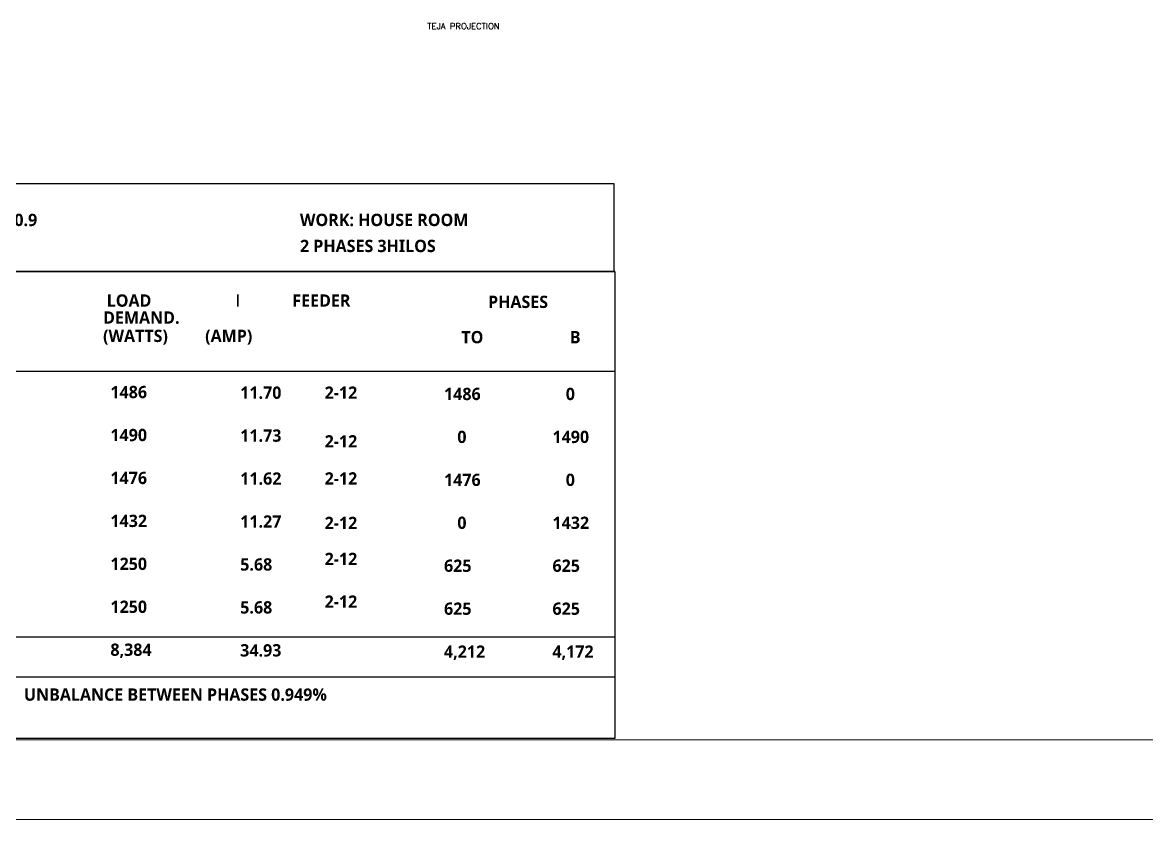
# Model space of a CAD drawing. Extents: x -111 to 1137, y -130 to 54.
# Drawn here: x 565.82 to 578.91, y -95.38 to -86.1 of the extents above; entities that cross this region are included whole.
import ezdxf

# ---------------------------------------------------------------- set-up
doc = ezdxf.new("R2010")
doc.units = 0
doc.layers.get('0').update_dxf_attribs({"lineweight": 0})
doc.layers.add('IL-PLAFOND', color=10, linetype='Continuous')
doc.layers.add('TEXTO', color=164, linetype='Continuous')
doc.layers.add('muro', color=7, linetype='Continuous', lineweight=18)
doc.layers.add('Pluma2', color=2, linetype='Continuous', lineweight=20)
doc.styles.add('COMPLEX', font='complex.shx', dxfattribs={"height": 0.25})

# ---------------------------------------------------------------- blocks, each defined once
blk = doc.blocks.new('cuuad')
at = {"layer": 'Pluma2', "color": 5}
blk.add_line((621.853, -226.774), (709.104, -226.774), dxfattribs=at)

msp = doc.modelspace()

# ---------------------------------------------------------------- linework, layer by layer
at = {"color": 253}
msp.add_lwpolyline([(551.889, -65.006), (597.451, -65.006), (597.451, -95.381), (551.889, -95.381)], close=True, dxfattribs=at)
msp.add_lwpolyline([(551.889, -65.006), (597.451, -65.006), (597.451, -95.381), (551.889, -95.381)], close=True, dxfattribs=at)
at = {"layer": 'IL-PLAFOND', "color": 7, "ltscale": 0.25}
for p, q in [((553.49, -89.001), (572.719, -89.001)), ((553.49, -90.16), (572.719, -90.16)), ((553.49, -93.254), (572.719, -93.254)), ((553.49, -93.721), (572.719, -93.721))]:
    msp.add_line(p, q, dxfattribs=at)
for points in [[(553.49, -89.001), (572.711, -89.001), (572.711, -87.982), (553.49, -87.982)], [(553.49, -89.001), (572.719, -89.001), (572.719, -94.437), (553.49, -94.437)], [(553.49, -89.001), (572.719, -89.001), (572.719, -89.001), (553.49, -89.001)]]:
    msp.add_lwpolyline(points, close=True, dxfattribs=at)

# ---------------------------------------------------------------- block references
at = {"layer": 'muro', "color": 253, "xscale": 0.5054143374475188, "yscale": 0.5054143374475188, "zscale": 0.5054143374475188}
msp.add_blockref('cuuad', (238.194, 20.16), dxfattribs=at)

# ---------------------------------------------------------------- texts
at = {"layer": 'TEXTO', "color": 253, "linetype": 'Continuous', "lineweight": 20, "ltscale": 0.3, "style": 'COMPLEX'}
msp.add_text('TEJA PROJECTION', height=0.07211, dxfattribs=at).set_placement((570.536, -86.181))
at = {"layer": 'TEXTO', "color": 132, "char_height": 0.14327, "attachment_point": 1}
for s, insert, width in [('{\\fSegoe UI Semibold|b0|i0|c0|p34;FC-0.9}', (565.445, -88.329), 3.81958), ('{\\fSegoe UI Semibold|b0|i0|c0|p34;WORK: HOUSE ROOM}', (569.053, -88.329), 3.81958), ('{\\fSegoe UI Semibold|b0|i0|c0|p34;2 PHASES 3HILOS}', (569.053, -88.632), 3.03322), ('{\\fSegoe UI Semibold|b0|i0|c0|p34;LOAD}', (566.802, -89.268), 1.09587), ('{\\fSegoe UⅠ Semibold|b0|i0|c0|p34;Ⅰ}', (568.233, -89.268), 1.09587), ('{\\fSegoe UI Semibold|b0|i0|c0|p34;FEEDER}', (568.964, -89.268), 1.09587), ('{\\fSegoe UI Semibold|b0|i0|c0|p34;PHASES}', (571.244, -89.283), 1.09587), ('{\\fSegoe UI Semibold|b0|i0|c0|p34;DEMAND.}', (566.76, -89.466), 1.09587), ('{\\fSegoe UI Semibold|b0|i0|c0|p34;(WATTS)}', (566.76, -89.679), 1.09587), ('{\\fSegoe UI Semibold|b0|i0|c0|p34;(AMP)}', (567.949, -89.679), 1.09587), ('{\\fSegoe UI Semibold|b0|i0|c0|p34;TO}', (570.933, -89.694), 1.09587), ('{\\fSegoe UI Semibold|b0|i0|c0|p34;B}', (572.196, -89.694), 1.09587), ('{\\fSegoe UI Semibold|b0|i0|c0|p34;1486}', (566.845, -90.333), 1.09587), ('{\\fSegoe UI Semibold|b0|i0|c0|p34;11.70}', (568.357, -90.34), 1.09587), ('{\\fSegoe UI Semibold|b0|i0|c0|p34;2-12}', (569.34, -90.34), 1.09587), ('{\\fSegoe UI Semibold|b0|i0|c0|p34;1486}', (570.731, -90.355), 1.09587), ('{\\fSegoe UI Semibold|b0|i0|c0|p34;0}', (572.149, -90.355), 1.09587), ('{\\fSegoe UI Semibold|b0|i0|c0|p34;1490}', (566.845, -90.833), 1.09587), ('{\\fSegoe UI Semibold|b0|i0|c0|p34;11.73}', (568.357, -90.84), 1.09587), ('{\\fSegoe UI Semibold|b0|i0|c0|p34;0}', (570.886, -90.855), 1.09587), ('{\\fSegoe UI Semibold|b0|i0|c0|p34;1490}', (571.994, -90.855), 1.09587), ('{\\fSegoe UI Semibold|b0|i0|c0|p34;2-12}', (569.34, -90.907), 1.09587), ('{\\fSegoe UI Semibold|b0|i0|c0|p34;1476}', (566.845, -91.333), 1.09587), ('{\\fSegoe UI Semibold|b0|i0|c0|p34;11.62}', (568.357, -91.34), 1.09587), ('{\\fSegoe UI Semibold|b0|i0|c0|p34;2-12}', (569.34, -91.339), 1.09587), ('{\\fSegoe UI Semibold|b0|i0|c0|p34;1476}', (570.731, -91.355), 1.09587), ('{\\fSegoe UI Semibold|b0|i0|c0|p34;0}', (572.149, -91.355), 1.09587), ('{\\fSegoe UI Semibold|b0|i0|c0|p34;1432}', (566.845, -91.833), 1.09587), ('{\\fSegoe UI Semibold|b0|i0|c0|p34;11.27}', (568.357, -91.84), 1.09587), ('{\\fSegoe UI Semibold|b0|i0|c0|p34;2-12}', (569.34, -91.857), 1.09587), ('{\\fSegoe UI Semibold|b0|i0|c0|p34;0}', (570.886, -91.855), 1.09587), ('{\\fSegoe UI Semibold|b0|i0|c0|p34;1432}', (571.994, -91.855), 1.09587), ('{\\fSegoe UI Semibold|b0|i0|c0|p34;2-12}', (569.34, -92.276), 1.09587), ('{\\fSegoe UI Semibold|b0|i0|c0|p34;1250}', (566.845, -92.333), 1.09587), ('{\\fSegoe UI Semibold|b0|i0|c0|p34;5.68}', (568.357, -92.34), 1.09587), ('{\\fSegoe UI Semibold|b0|i0|c0|p34;625}', (570.731, -92.355), 1.09587), ('{\\fSegoe UI Semibold|b0|i0|c0|p34;625}', (571.994, -92.355), 1.09587), ('{\\fSegoe UI Semibold|b0|i0|c0|p34;2-12}', (569.34, -92.773), 1.09587), ('{\\fSegoe UI Semibold|b0|i0|c0|p34;1250}', (566.845, -92.833), 1.09587), ('{\\fSegoe UI Semibold|b0|i0|c0|p34;5.68}', (568.357, -92.84), 1.09587), ('{\\fSegoe UI Semibold|b0|i0|c0|p34;625}', (570.731, -92.855), 1.09587), ('{\\fSegoe UI Semibold|b0|i0|c0|p34;625}', (571.994, -92.855), 1.09587), ('{\\fSegoe UI Semibold|b0|i0|c0|p34;8,384}', (566.845, -93.333), 1.09587), ('{\\fSegoe UI Semibold|b0|i0|c0|p34;34.93}', (568.357, -93.34), 1.09587), ('{\\fSegoe UI Semibold|b0|i0|c0|p34;4,212}', (570.73, -93.355), 1.09587), ('{\\fSegoe UI Semibold|b0|i0|c0|p34;4,172}', (571.993, -93.355), 1.09587), ('{\\fSegoe UI Semibold|b0|i0|c0|p34;UNBALANCE BETWEEN PHASES 0.949%}', (565.838, -93.855), 7.19641)]:
    msp.add_mtext(s, dxfattribs=dict(at, insert=insert, width=width))

doc.saveas('drawing.dxf')
